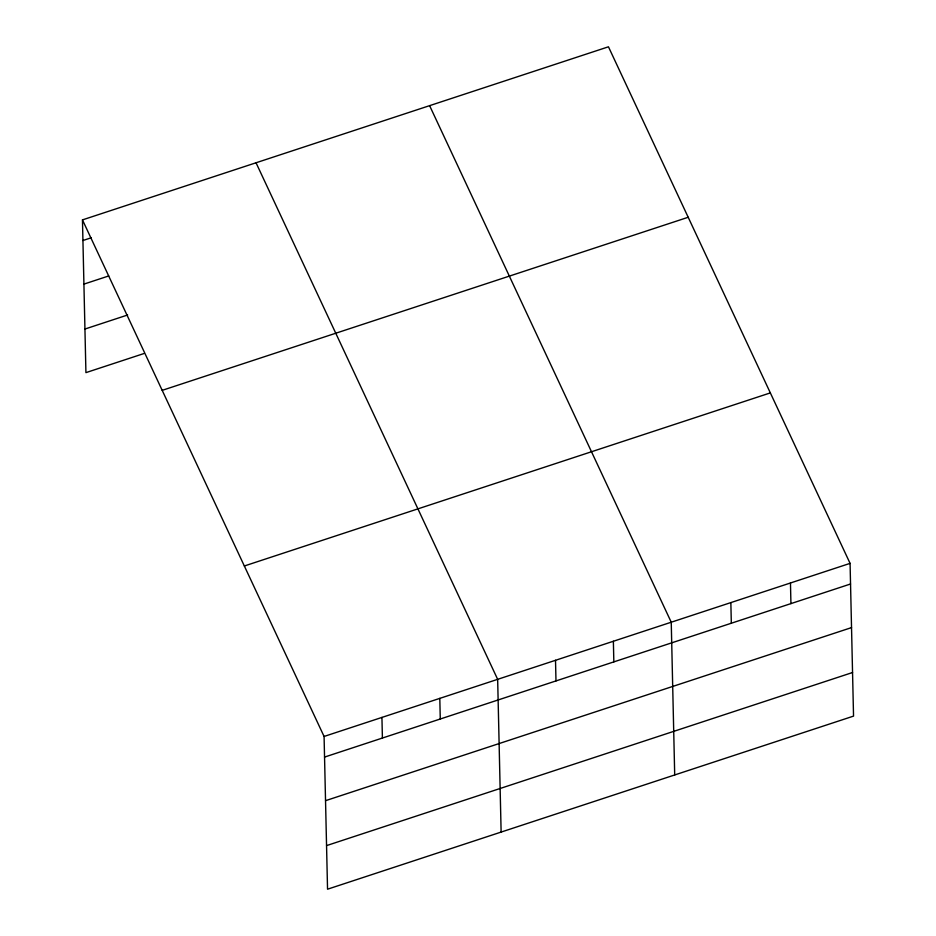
<?xml version="1.0" encoding="UTF-8"?>
<svg xmlns="http://www.w3.org/2000/svg" width="936" height="936" viewBox="0 0 936 936"><rect width="100%" height="100%" fill="white"/><g stroke="black" fill="none" stroke-linecap="round" stroke-linejoin="round"><path stroke-width="1.4" d="M82.462 219.89L608.458 46.8L850.075 563.367L853.538 716.11L327.541 889.2L324.078 736.457L82.462 219.89L85.925 372.633L143.781 353.597M82.93 240.517L91.19 237.791M83.912 284.111L108.716 275.956M84.93 329.039L127.635 314.987M162.197 390.347L688.194 217.269M244.343 565.987L770.34 392.898M324.078 736.457L850.075 563.367M324.546 757.084L850.543 583.994M325.541 800.678L851.538 627.6M326.559 845.606L852.556 672.516M429.612 105.651L671.241 622.218L674.704 774.961M256.031 162.77L497.659 679.337L501.123 832.081M790.464 582.988L790.932 603.615M730.852 602.597L731.32 623.224M613.372 641.254L613.84 661.881M555.516 660.289L555.984 680.928M439.803 698.373L440.271 719M381.935 717.409L382.403 738.048"/></g></svg>
